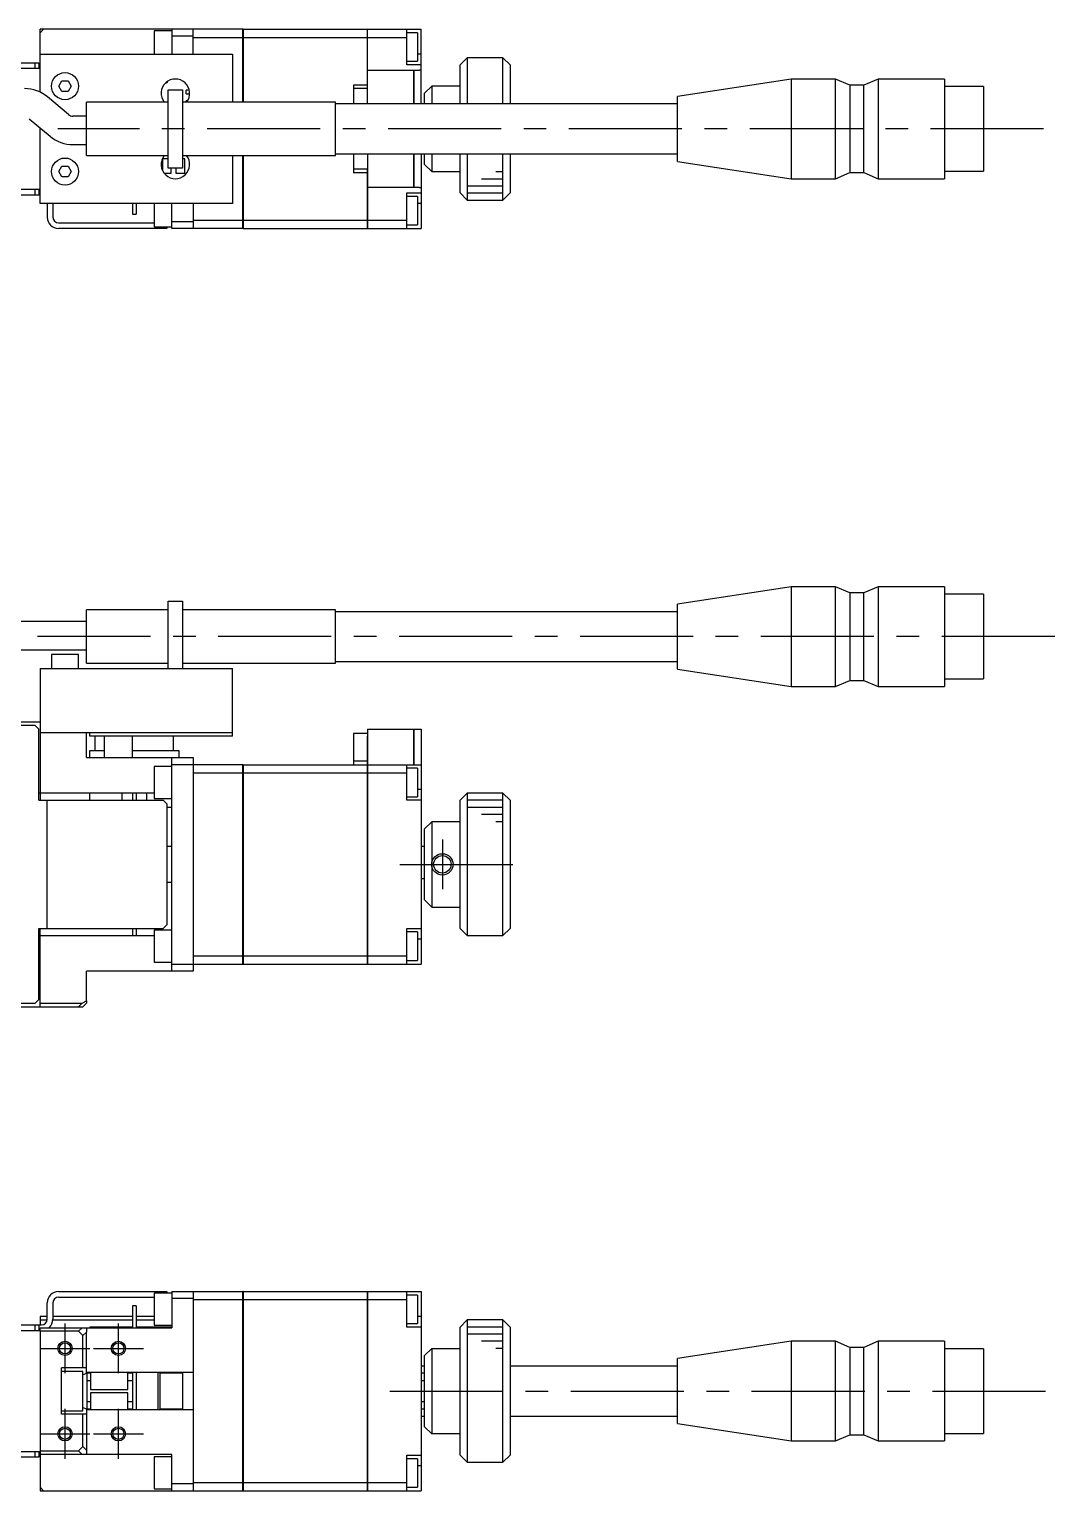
# Model space of a CAD drawing. Extents: x -1 to 589, y -8 to 215.
# Drawn here: x 144 to 288, y 10 to 215.3 of the extents above; entities that cross this region are included whole.
import ezdxf

# ---------------------------------------------------------------- set-up
doc = ezdxf.new("R2010")
doc.units = 0
doc.header["$LTSCALE"] = 0.5
doc.linetypes.add('CENTER', pattern=[50.8, 31.75, -6.35, 6.35, -6.35])
for name, color, linetype in [('MSM_CENTER', 1, 'CENTER'), ('MSM_CONTINUOUS', 7, 'CONTINUOUS'), ('MSM_NARROW', 5, 'CONTINUOUS')]:
    doc.layers.add(name, color=color, linetype=linetype)

msp = doc.modelspace()

# ---------------------------------------------------------------- linework, layer by layer
at = {"layer": 'MSM_CENTER'}
for p, q in [((286.44, 201.33), (148, 201.33)), ((288, 130), (138, 130)), ((202, 101.5), (202, 94.5)), ((196, 98), (214, 98)), ((149, 26.5), (149, 33.5)), ((156.5, 26.5), (156.5, 33.5)), ((145.5, 30), (152.5, 30)), ((153, 30), (160, 30)), ((194.63, 24), (287.89, 24)), ((149, 14.5), (149, 21.5)), ((156.5, 14.5), (156.5, 21.5)), ((145.5, 18), (152.5, 18)), ((153, 18), (160, 18))]:
    msp.add_line(p, q, dxfattribs=at)
at = {"layer": 'MSM_CONTINUOUS'}
for p, q in [((145.5, 206.48), (145.5, 215.33)), ((145.5, 214.83), (146, 215.33)), ((173.99, 215.33), (145.5, 215.33)), ((161.5, 215.08), (161.5, 211.83)), ((164, 215.08), (161.5, 215.08)), ((164, 215.33), (164, 211.83)), ((167, 214.33), (164, 214.33)), ((167, 211.83), (167, 215.33)), ((167, 214.17), (173.99, 214.17)), ((173.99, 205.08), (173.99, 215.33)), ((174, 215.32), (173.99, 215.32)), ((174, 214.17), (173.99, 214.17)), ((174, 215.33), (191.49, 215.33)), ((174, 215.33), (174, 205.08)), ((174, 214.17), (191.49, 214.17)), ((191.49, 206.98), (191.49, 215.33)), ((191.5, 215.32), (191.49, 215.32)), ((191.5, 214.17), (191.49, 214.17)), ((191.5, 204.83), (191.5, 215.33)), ((191.5, 215.33), (199, 215.33)), ((191.5, 214.17), (197, 214.17)), ((197, 210.33), (197, 215.33)), ((198.5, 214.83), (197, 214.83)), ((198.5, 214.83), (198.5, 210.83)), ((199, 204.83), (199, 215.33)), ((145.5, 211.83), (172.5, 211.83)), ((172.5, 211.83), (172.5, 205.08)), ((199, 211.83), (198.5, 211.83)), ((145.5, 209.83), (130, 209.83)), ((130.3, 210.63), (145.3, 210.63)), ((144.8, 209.83), (144.8, 210.63)), ((145.3, 210.63), (145.3, 209.83)), ((191.5, 209.58), (197.99, 209.58)), ((197, 210.83), (198.5, 210.83)), ((199, 210.33), (197, 210.33)), ((197.99, 204.83), (197.99, 209.58)), ((198, 209.57), (197.99, 209.57)), ((198, 209.58), (198, 204.83)), ((198, 209.58), (198.8, 209.58)), ((198.8, 209.56), (198.8, 209.58)), ((199, 209.56), (198.8, 209.56)), ((205.5, 211.33), (204.5, 210.33)), ((204.5, 204.83), (204.5, 210.33)), ((205.5, 211.33), (205.5, 204.83)), ((210.5, 211.33), (205.5, 211.33)), ((210.5, 204.83), (210.5, 211.33)), ((211.5, 210.33), (210.5, 211.33)), ((211.5, 210.33), (211.5, 204.83)), ((148.13, 207.33), (148.57, 208.08)), ((148.57, 208.08), (149.43, 208.08)), ((149.43, 208.08), (149.87, 207.33)), ((189.5, 207.48), (189.5, 204.83)), ((191.49, 207.48), (189.5, 207.48)), ((251, 208.33), (235, 205.9)), ((251, 208.33), (251, 194.33)), ((257.2, 208.33), (251, 208.33)), ((257.2, 194.33), (257.2, 208.33)), ((259.2, 207.48), (257.2, 208.33)), ((259.2, 207.48), (259.2, 195.18)), ((261.2, 207.48), (259.2, 207.48)), ((263.2, 208.33), (261.2, 207.48)), ((261.2, 195.18), (261.2, 207.48)), ((263.2, 208.33), (263.2, 194.33)), ((272.5, 208.33), (263.2, 208.33)), ((272.5, 208.33), (272.5, 194.33)), ((149.47, 203.35), (146.55, 205.81)), ((148.57, 206.58), (148.13, 207.33)), ((149.43, 206.58), (148.57, 206.58)), ((149.87, 207.33), (149.43, 206.58)), ((163.5, 206.83), (165.5, 206.83)), ((163.5, 195.83), (163.5, 206.83)), ((165.5, 206.83), (165.5, 195.83)), ((166, 206.25), (166, 206.75)), ((166.45, 206.75), (166, 206.75)), ((166, 206.25), (166.5, 206.25)), ((191.5, 206.98), (189.5, 206.98)), ((199.5, 206.33), (200.5, 207.33)), ((199.5, 204.83), (199.5, 206.33)), ((200.5, 207.33), (200.5, 204.83)), ((204.5, 207.33), (200.5, 207.33)), ((235, 196.76), (235, 205.9)), ((278, 207.28), (272.5, 207.28)), ((278, 207.28), (278, 195.38)), ((152, 197.58), (152, 205.08)), ((163.5, 205.08), (152, 205.08)), ((187, 205.08), (165.5, 205.08)), ((166, 205.08), (166, 205.25)), ((166.19, 205.25), (166, 205.25)), ((187, 197.58), (187, 205.08)), ((235, 204.83), (187, 204.83)), ((143.97, 202.74), (146.9, 200.29)), ((145.5, 190.83), (145.5, 201.46)), ((152, 203.12), (150.11, 203.12)), ((150.11, 199.12), (152, 199.12)), ((152, 197.58), (163.5, 197.58)), ((165.5, 197.58), (187, 197.58)), ((172.5, 197.58), (172.5, 190.83)), ((173.99, 187.33), (173.99, 197.58)), ((174, 197.58), (174, 187.33)), ((187, 197.83), (235, 197.83)), ((189.5, 197.83), (189.5, 195.17)), ((191.5, 197.83), (191.5, 187.33)), ((197.99, 193.08), (197.99, 197.83)), ((198, 197.83), (198, 193.08)), ((199, 197.83), (199, 187.33)), ((199.5, 196.33), (199.5, 197.83)), ((200.5, 197.83), (200.5, 195.33)), ((204.5, 192.33), (204.5, 197.83)), ((205.5, 197.83), (205.5, 191.33)), ((210.5, 191.33), (210.5, 197.83)), ((211.5, 197.83), (211.5, 192.33)), ((148.13, 195.33), (148.57, 196.08)), ((148.57, 194.58), (148.13, 195.33)), ((148.57, 196.08), (149.43, 196.08)), ((149.43, 196.08), (149.87, 195.33)), ((149.87, 195.33), (149.43, 194.58)), ((163.5, 197.1), (162.67, 197.1)), ((162.67, 197.1), (162.67, 195.53)), ((162.92, 195.1), (163.92, 195.1)), ((165.5, 195.83), (163.5, 195.83)), ((163.92, 195.1), (163.92, 195.83)), ((164.57, 195.83), (164.57, 195.1)), ((164.57, 195.1), (165.82, 195.1)), ((165.82, 197.1), (165.5, 197.1)), ((165.82, 195.1), (165.82, 197.1)), ((191.5, 195.67), (189.5, 195.67)), ((191.49, 195.17), (189.5, 195.17)), ((191.49, 187.33), (191.49, 195.67)), ((200.5, 195.33), (199.5, 196.33)), ((200.5, 195.33), (204.5, 195.33)), ((235, 196.76), (251, 194.33)), ((257.2, 194.33), (259.2, 195.18)), ((259.2, 195.18), (261.2, 195.18)), ((261.2, 195.18), (263.2, 194.33)), ((272.5, 195.38), (278, 195.38)), ((149.43, 194.58), (148.57, 194.58)), ((197.99, 193.08), (191.5, 193.08)), ((198, 193.09), (197.99, 193.09)), ((198.8, 193.08), (198, 193.08)), ((198.8, 193.1), (199, 193.1)), ((198.8, 193.08), (198.8, 193.1)), ((251, 194.33), (257.2, 194.33)), ((263.2, 194.33), (272.5, 194.33)), ((145.5, 192.83), (130, 192.83)), ((145.5, 192.03), (130.3, 192.03)), ((144.8, 192.03), (144.8, 192.83)), ((145.3, 192.83), (145.3, 192.03)), ((197, 192.33), (199, 192.33)), ((197, 187.33), (197, 192.33)), ((198.5, 191.83), (197, 191.83)), ((198.5, 191.83), (198.5, 187.83)), ((204.5, 192.33), (205.5, 191.33)), ((205.5, 191.33), (210.5, 191.33)), ((210.5, 191.33), (211.5, 192.33)), ((172.5, 190.83), (145.5, 190.83)), ((146.5, 190.83), (146.5, 188.93)), ((147.3, 190.83), (147.3, 188.93)), ((158.5, 190.83), (158.5, 189.33)), ((158.5, 189.33), (159, 189.33)), ((159, 190.83), (159, 189.33)), ((161.5, 190.83), (161.5, 187.58)), ((164, 187.33), (164, 190.83)), ((167, 190.83), (167, 187.33)), ((199, 190.83), (198.5, 190.83)), ((148.1, 188.13), (161.5, 188.13)), ((163.3, 187.33), (148.1, 187.33)), ((161.5, 187.58), (164, 187.58)), ((162.8, 187.33), (162.8, 187.58)), ((163.3, 187.58), (163.3, 187.33)), ((164, 188.33), (167, 188.33)), ((173.99, 187.33), (164, 187.33)), ((167, 188.48), (173.99, 188.48)), ((174, 188.49), (173.99, 188.49)), ((174, 187.34), (173.99, 187.34)), ((174, 188.48), (191.49, 188.48)), ((174, 187.33), (191.49, 187.33)), ((191.5, 188.49), (191.49, 188.49)), ((191.5, 187.34), (191.49, 187.34)), ((191.5, 188.48), (197, 188.48)), ((191.5, 187.33), (199, 187.33)), ((197, 187.83), (198.5, 187.83)), ((251, 137), (235, 134.57)), ((251, 137), (251, 123)), ((257.2, 137), (251, 137)), ((257.2, 123), (257.2, 137)), ((259.2, 136.15), (257.2, 137)), ((259.2, 136.15), (259.2, 123.85)), ((261.2, 136.15), (259.2, 136.15)), ((263.2, 137), (261.2, 136.15)), ((261.2, 123.85), (261.2, 136.15)), ((263.2, 137), (263.2, 123)), ((272.5, 137), (263.2, 137)), ((272.5, 137), (272.5, 123)), ((278, 135.95), (272.5, 135.95)), ((278, 135.95), (278, 124.05)), ((152, 126.25), (152, 133.75)), ((163.5, 133.75), (152, 133.75)), ((163.5, 125.5), (163.5, 135)), ((163.5, 135), (165.5, 135)), ((165.5, 135), (165.5, 125.5)), ((187, 133.75), (165.5, 133.75)), ((187, 126.25), (187, 133.75)), ((235, 133.5), (187, 133.5)), ((235, 125.43), (235, 134.57)), ((152, 132.13), (139.69, 132.13)), ((139.69, 128.13), (152, 128.13)), ((150.9, 127.5), (147.1, 127.5)), ((147.1, 127.5), (147.1, 125.5)), ((150.9, 125.5), (150.9, 127.5)), ((145.5, 125.5), (172.5, 125.5)), ((145.5, 125.5), (145.5, 107)), ((152, 126.25), (163.5, 126.25)), ((165.5, 126.25), (187, 126.25)), ((172.5, 116), (172.5, 125.5)), ((187, 126.5), (235, 126.5)), ((235, 125.43), (251, 123)), ((257.2, 123), (259.2, 123.85)), ((259.2, 123.85), (261.2, 123.85)), ((261.2, 123.85), (263.2, 123)), ((272.5, 124.05), (278, 124.05)), ((251, 123), (257.2, 123)), ((263.2, 123), (272.5, 123)), ((145.5, 118), (108, 118)), ((144.8, 117.5), (130.8, 117.5)), ((145.3, 117), (144.8, 117.5)), ((145.3, 107), (145.3, 117)), ((172.5, 116.5), (145.5, 116.5)), ((152, 113), (152, 116.5)), ((152.5, 116), (152.5, 116.5)), ((172.5, 116), (152.5, 116)), ((153.25, 114), (153.25, 116)), ((154.5, 116), (154.5, 113)), ((158.5, 113), (158.5, 116)), ((164.25, 114), (164.25, 116)), ((189.5, 116.4), (189.5, 112)), ((191.5, 116.4), (189.5, 116.4)), ((191.49, 84), (191.49, 116)), ((191.49, 116), (191.5, 116)), ((191.5, 117), (191.5, 84)), ((191.5, 117), (197.99, 117)), ((197.99, 112), (197.99, 117)), ((198, 116.99), (197.99, 116.99)), ((198, 117), (198, 112)), ((198, 117), (199, 117)), ((199, 117), (199, 84)), ((152, 113), (167, 113)), ((152.5, 113), (152.5, 114)), ((152.5, 114), (154.5, 114)), ((158.5, 114), (165, 114)), ((164, 83), (164, 113)), ((165, 114), (165, 113)), ((167, 113), (167, 83)), ((161.5, 111.75), (161.5, 107.25)), ((164, 111.75), (161.5, 111.75)), ((173.99, 112), (164, 112)), ((173.99, 84), (173.99, 112)), ((174, 111.99), (173.99, 111.99)), ((174, 112), (174, 84)), ((174, 112), (191.49, 112)), ((191.49, 112.5), (189.5, 112.5)), ((191.5, 111.99), (191.49, 111.99)), ((191.5, 112), (199, 112)), ((197, 107), (197, 112)), ((198.5, 111.5), (197, 111.5)), ((198.5, 111.5), (198.5, 107.5)), ((167, 110.85), (173.99, 110.85)), ((174, 110.84), (173.99, 110.84)), ((174, 110.85), (191.49, 110.85)), ((191.5, 110.84), (191.49, 110.84)), ((191.5, 110.85), (197, 110.85)), ((161.5, 108), (145.3, 108)), ((145.3, 107), (162.8, 107)), ((146.5, 89), (146.5, 107)), ((152.5, 107), (152.5, 108)), ((157, 108), (157, 107)), ((158.5, 108), (158.5, 107)), ((159, 108), (159, 107)), ((160.5, 107), (160.5, 108)), ((161.5, 107.25), (164, 107.25)), ((163.3, 106.5), (162.8, 107)), ((197, 107.5), (198.5, 107.5)), ((199, 107), (197, 107)), ((199, 108.5), (198.5, 108.5)), ((205.5, 108), (204.5, 107)), ((204.5, 89), (204.5, 107)), ((205.5, 108), (205.5, 88)), ((210.5, 108), (205.5, 108)), ((210.5, 88), (210.5, 108)), ((211.5, 107), (210.5, 108)), ((211.5, 107), (211.5, 89)), ((163.3, 106.5), (163.3, 89.5)), ((164, 106), (163.3, 106)), ((199.5, 103), (200.5, 104)), ((199.5, 93), (199.5, 103)), ((200.5, 104), (200.5, 92)), ((204.5, 104), (200.5, 104)), ((164, 100.5), (163.3, 100.5)), ((199.5, 100.5), (199, 100.5)), ((163.3, 95.5), (164, 95.5)), ((199, 96), (199.5, 96)), ((200.5, 92), (199.5, 93)), ((200.5, 92), (204.5, 92)), ((145.3, 79), (145.3, 89)), ((145.3, 89), (162.8, 89)), ((145.5, 78), (145.5, 89)), ((158.5, 89), (158.5, 88)), ((159, 89), (159, 88)), ((161.5, 88.75), (161.5, 84.25)), ((164, 88.75), (161.5, 88.75)), ((162.8, 89), (163.3, 89.5)), ((197, 89), (199, 89)), ((197, 84), (197, 89)), ((198.5, 88.5), (197, 88.5)), ((198.5, 88.5), (198.5, 84.5)), ((204.5, 89), (205.5, 88)), ((210.5, 88), (211.5, 89)), ((145.3, 88), (161.5, 88)), ((199, 87.5), (198.5, 87.5)), ((205.5, 88), (210.5, 88)), ((161.5, 84.25), (164, 84.25)), ((167, 85.15), (173.99, 85.15)), ((174, 85.16), (173.99, 85.16)), ((174, 85.15), (191.49, 85.15)), ((191.5, 85.16), (191.49, 85.16)), ((191.5, 85.15), (197, 85.15)), ((197, 84.5), (198.5, 84.5)), ((152, 78.81), (152, 83)), ((167, 83), (152, 83)), ((164, 84), (173.99, 84)), ((174, 84.01), (173.99, 84.01)), ((174, 84), (191.49, 84)), ((191.5, 84.01), (191.49, 84.01)), ((191.5, 84), (199, 84)), ((130.8, 78.5), (144.8, 78.5)), ((144.8, 78.5), (145.3, 79)), ((145.5, 78.5), (151.39, 78.5)), ((150.89, 78), (151.39, 78.5)), ((151.39, 78.5), (152, 78.81)), ((152, 78.5), (151.5, 78)), ((152, 78.81), (152, 78.5)), ((108, 78), (151.5, 78)), ((148.1, 38), (163.3, 38)), ((148.1, 37.2), (161.5, 37.2)), ((161.5, 37.75), (161.5, 33.25)), ((164, 37.75), (161.5, 37.75)), ((162.8, 37.75), (162.8, 38)), ((163.3, 38), (163.3, 37.75)), ((164, 38), (164, 32.9)), ((164, 38), (173.99, 38)), ((167, 37), (164, 37)), ((167, 38), (167, 10)), ((173.99, 10), (173.99, 38)), ((174, 37.99), (173.99, 37.99)), ((174, 38), (174, 10)), ((174, 38), (191.49, 38)), ((191.49, 10), (191.49, 38)), ((191.5, 37.99), (191.49, 37.99)), ((191.5, 38), (191.5, 10)), ((191.5, 38), (199, 38)), ((197, 33), (197, 38)), ((198.5, 37.5), (197, 37.5)), ((198.5, 37.5), (198.5, 33.5)), ((199, 38), (199, 10)), ((146.5, 34.1), (146.5, 36.4)), ((147.3, 36.4), (147.3, 34.1)), ((158.5, 36), (158.5, 32.9)), ((159, 36), (158.5, 36)), ((159, 36), (159, 32.9)), ((167, 36.85), (173.99, 36.85)), ((174, 36.84), (173.99, 36.84)), ((174, 36.85), (191.49, 36.85)), ((191.5, 36.84), (191.49, 36.84)), ((191.5, 36.85), (197, 36.85)), ((130.3, 33.3), (145.7, 33.3)), ((144.8, 32.5), (144.8, 33.3)), ((145.3, 33.3), (145.3, 32.5)), ((146.5, 34.5), (145.5, 34.5)), ((145.5, 34.5), (145.5, 33.3)), ((145.5, 34), (146.49, 34)), ((145.5, 32.9), (164, 32.9)), ((145.5, 32.5), (145.5, 32.9)), ((158.5, 34.5), (147.3, 34.5)), ((147.3, 34), (158.5, 34)), ((150.89, 32.4), (151.39, 32.9)), ((152, 32.9), (152, 32.29)), ((158.5, 33), (152.5, 33)), ((152.5, 33), (152.5, 32.9)), ((161.5, 34.5), (159, 34.5)), ((159, 34), (161.5, 34)), ((164, 33), (159, 33)), ((161.5, 33.25), (164, 33.25)), ((197, 33.5), (198.5, 33.5)), ((199, 33), (197, 33)), ((199, 34.5), (198.5, 34.5)), ((205.5, 34), (204.5, 33)), ((204.5, 15), (204.5, 33)), ((205.5, 34), (205.5, 14)), ((210.5, 34), (205.5, 34)), ((210.5, 14), (210.5, 34)), ((211.5, 33), (210.5, 34)), ((211.5, 33), (211.5, 15)), ((130, 32.5), (145.5, 32.5)), ((145.5, 32.5), (145.5, 10)), ((150.89, 32.4), (145.5, 32.4)), ((151.5, 31.79), (150.89, 32.4)), ((152, 32.29), (151.5, 31.79)), ((151.5, 27.25), (151.5, 31.79)), ((152, 26.49), (152, 32.29)), ((251, 31), (235, 28.57)), ((251, 31), (251, 17)), ((257.2, 31), (251, 31)), ((257.2, 17), (257.2, 31)), ((259.2, 30.15), (257.2, 31)), ((263.2, 31), (261.2, 30.15)), ((263.2, 31), (263.2, 17)), ((272.5, 31), (263.2, 31)), ((272.5, 31), (272.5, 17)), ((200.5, 30), (199.5, 29)), ((199.5, 19), (199.5, 29)), ((200.5, 30), (200.5, 18)), ((200.5, 30), (204.5, 30)), ((259.2, 30.15), (259.2, 17.85)), ((261.2, 30.15), (259.2, 30.15)), ((261.2, 17.85), (261.2, 30.15)), ((278, 29.95), (272.5, 29.95)), ((278, 29.95), (278, 18.05)), ((152, 27.25), (148.5, 27.25)), ((148.5, 20.75), (148.5, 27.25)), ((151.5, 26.75), (148.5, 26.75)), ((151.5, 21.25), (151.5, 26.75)), ((199.5, 27.5), (199, 27.5)), ((235, 27.5), (211.5, 27.5)), ((235, 19.43), (235, 28.57)), ((152, 26.49), (151.5, 26.28)), ((167, 26.6), (152, 26.6)), ((152.1, 21.4), (152.1, 26.6)), ((152.6, 26.5), (152.1, 26.5)), ((152.1, 25.5), (152.6, 25.5)), ((152.5, 26.6), (152.5, 26.5)), ((152.6, 26.6), (152.6, 24.25)), ((157.8, 24.25), (157.8, 26.6)), ((158.5, 26.5), (157.8, 26.5)), ((157.8, 25.5), (158.5, 25.5)), ((158.5, 26.6), (158.5, 21.4)), ((159, 26.6), (159, 21.4)), ((162.1, 21.4), (162.1, 26.6)), ((162.3, 26.6), (162.3, 21.4)), ((165.5, 26.5), (162.3, 26.5)), ((165.5, 26.6), (165.5, 21.4)), ((199.5, 26.5), (199, 26.5)), ((199, 25.5), (199.5, 25.5)), ((152.6, 24.25), (157.8, 24.25)), ((157.8, 23.75), (152.6, 23.75)), ((152.6, 23.75), (152.6, 21.4)), ((157.8, 21.4), (157.8, 23.75)), ((148.5, 21.25), (151.5, 21.25)), ((152, 20.75), (148.5, 20.75)), ((151.5, 21.72), (152, 21.51)), ((151.5, 16.21), (151.5, 20.75)), ((152, 21.51), (152, 15.71)), ((152, 21.4), (167, 21.4)), ((152.6, 22.5), (152.1, 22.5)), ((152.1, 21.5), (152.6, 21.5)), ((152.5, 21.5), (152.5, 21.4)), ((158.5, 22.5), (157.8, 22.5)), ((157.8, 21.5), (158.5, 21.5)), ((162.3, 21.5), (165.5, 21.5)), ((199.5, 22.5), (199, 22.5)), ((199, 21.5), (199.5, 21.5)), ((199, 20.5), (199.5, 20.5)), ((199.5, 19), (200.5, 18)), ((211.5, 20.5), (235, 20.5)), ((235, 19.43), (251, 17)), ((204.5, 18), (200.5, 18)), ((251, 17), (257.2, 17)), ((257.2, 17), (259.2, 17.85)), ((259.2, 17.85), (261.2, 17.85)), ((261.2, 17.85), (263.2, 17)), ((263.2, 17), (272.5, 17)), ((272.5, 18.05), (278, 18.05)), ((130, 15.5), (145.5, 15.5)), ((145.3, 14.7), (130.3, 14.7)), ((144.8, 14.7), (144.8, 15.5)), ((145.3, 15.5), (145.3, 14.7)), ((145.5, 15.6), (150.89, 15.6)), ((164, 15.1), (145.5, 15.1)), ((150.89, 15.6), (151.5, 16.21)), ((151.39, 15.1), (150.89, 15.6)), ((151.5, 16.21), (152, 15.71)), ((152, 15.71), (152, 15.1)), ((161.5, 14.75), (161.5, 10.25)), ((164, 14.75), (161.5, 14.75)), ((164, 10), (164, 15.1)), ((197, 10), (197, 15)), ((197, 15), (199, 15)), ((198.5, 14.5), (197, 14.5)), ((198.5, 14.5), (198.5, 10.5)), ((204.5, 15), (205.5, 14)), ((210.5, 14), (211.5, 15)), ((199, 13.5), (198.5, 13.5)), ((205.5, 14), (210.5, 14)), ((146, 10), (145.5, 10.5)), ((164, 11), (167, 11)), ((167, 11.15), (173.99, 11.15)), ((174, 11.16), (173.99, 11.16)), ((174, 11.15), (191.49, 11.15)), ((191.5, 11.16), (191.49, 11.16)), ((191.5, 11.15), (197, 11.15)), ((197, 10.5), (198.5, 10.5)), ((145.5, 10), (173.99, 10)), ((161.5, 10.25), (164, 10.25)), ((174, 10.01), (173.99, 10.01)), ((174, 10), (191.49, 10)), ((191.5, 10.01), (191.49, 10.01)), ((191.5, 10), (199, 10))]:
    msp.add_line(p, q, dxfattribs=at)
for centre, radius in [((149, 207.33), 1.9), ((149, 195.33), 1.9), ((202, 98), 1.23), ((149, 30), 0.783), ((156.5, 30), 0.783), ((149, 18), 0.783), ((156.5, 18), 0.783)]:
    msp.add_circle(centre, radius, dxfattribs=at)
for centre, radius, start, end in [((164.5, 206.33), 2, 321.3178, 218.6822), ((163.2, 207.99), 0.2, 255.0744, 0.8063), ((143.33, 201.98), 5, 50, 90), ((150.11, 204.12), 1, 230, 270), ((150.11, 204.12), 5, 230, 270), ((164.5, 196.33), 2, 141.3178, 38.6822), ((148.1, 188.93), 1.6, 180, 270), ((148.1, 188.93), 0.8, 180, 270), ((148.1, 36.4), 1.6, 90, 180), ((148.1, 36.4), 0.8, 90, 180), ((145.7, 34.1), 0.8, 270, 0), ((145.7, 34.1), 1.6, 311.4097, 0)]:
    msp.add_arc(centre, radius, start, end, dxfattribs=at)
at = {"layer": 'MSM_NARROW'}
for p, q in [((209.5, 195.33), (210.5, 195.33)), ((205.5, 193.33), (210.5, 193.33)), ((207.5, 194.33), (210.5, 194.33)), ((205.5, 192.33), (210.5, 192.33)), ((210.5, 107), (205.5, 107)), ((210.5, 106), (205.5, 106)), ((210.5, 105), (207.5, 105)), ((210.5, 104), (209.5, 104)), ((210.5, 33), (205.5, 33)), ((210.5, 32), (205.5, 32)), ((210.5, 31), (207.5, 31)), ((210.5, 30), (209.5, 30))]:
    msp.add_line(p, q, dxfattribs=at)
for centre, radius in [((202, 98), 1.5), ((149, 30), 1), ((156.5, 30), 1), ((149, 18), 1), ((156.5, 18), 1)]:
    msp.add_circle(centre, radius, dxfattribs=at)

doc.saveas('drawing.dxf')
